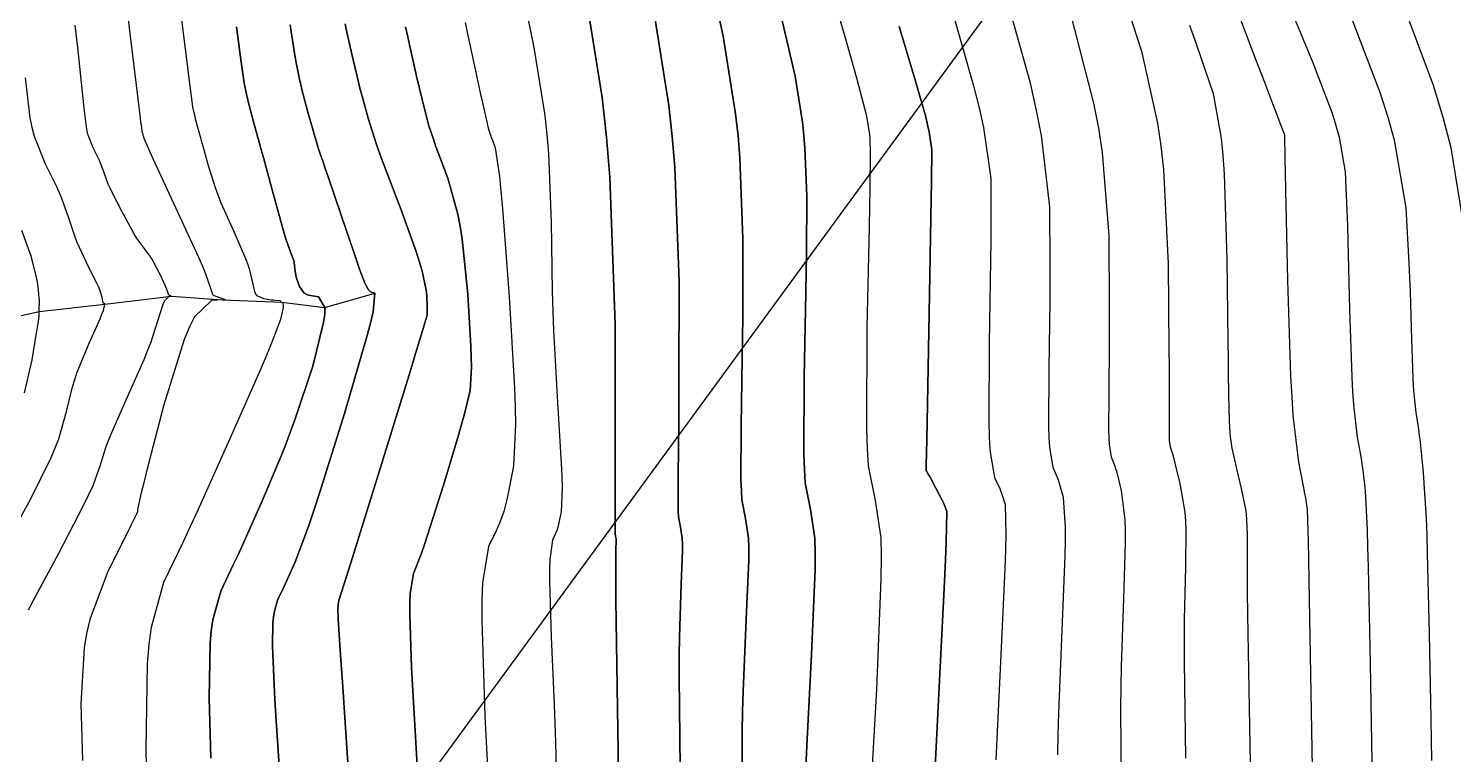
# Model space of a CAD drawing. Header units: metres. Extents: x 837117 to 838479, y 1189012 to 1191015.
# Drawn here: x 837814.5 to 837889, y 1189347.6 to 1189385.5 of the extents above; entities that cross this region are included whole.
import ezdxf

# ---------------------------------------------------------------- set-up
doc = ezdxf.new("R2010")
doc.units = ezdxf.units.M
doc.header["$LTSCALE"] = 0.3
for name, color, linetype in [('CORREDORVIA', 70, 'Continuous'), ('COTAS 10', 1, 'Continuous'), ('COTAS INT', 252, 'Continuous'), ('DRENAJE', 5, 'Continuous')]:
    doc.layers.add(name, color=color, linetype=linetype)

msp = doc.modelspace()

# ---------------------------------------------------------------- linework, layer by layer
at = {"layer": 'CORREDORVIA'}
msp.add_lwpolyline([(837910.676, 1191000.965), (838157.033, 1190996.193), (838237.174, 1190821.339), (838237.001, 1190602.875), (838240.031, 1190437.198), (838223.537, 1190366.272), (838212.196, 1190288.92), (838221.396, 1189997.878), (837954.545, 1189509.173), (837751.159, 1189231.384), (837593.191, 1189234.399), (837744.487, 1189686.609), (837750.277, 1189933.973), (837723.624, 1190051.525), (837726.092, 1190134.48), (837885.383, 1190229.429), (837983.184, 1190344.12), (837817.554, 1190502.187), (837798.033, 1190660.17), (837963.574, 1190795.982)], close=True, dxfattribs=at)
at = {"layer": 'COTAS 10'}
for points in [[(837876.264, 1189390.145), (837878.626, 1189383.916), (837879.081, 1189382.717), (837879.45, 1189381.747), (837880.061, 1189380.145), (837880.101, 1189380.042), (837880.108, 1189380.017), (837880.115, 1189379.994), (837880.127, 1189379.924), (837880.154, 1189378.732), (837880.17, 1189378.001), (837880.189, 1189377.096), (837880.288, 1189372.382), (837880.451, 1189367.367), (837880.51, 1189366.272), (837880.576, 1189365.304), (837880.863, 1189362.872), (837881.132, 1189361.522), (837881.186, 1189361.236), (837881.231, 1189360.989), (837881.319, 1189360.414), (837881.366, 1189358.748), (837881.386, 1189357.812), (837881.409, 1189356.671), (837881.513, 1189350.835), (837881.615, 1189344.935)], [(837862.381, 1189387.789), (837863.884, 1189382.529), (837864.173, 1189381.37), (837864.406, 1189380.34), (837864.787, 1189377.691), (837864.785, 1189375.272), (837864.776, 1189374.386), (837864.764, 1189373.407), (837864.692, 1189369.089), (837864.677, 1189365.013), (837864.701, 1189364.185), (837864.737, 1189363.489), (837864.97, 1189362.06), (837865.246, 1189361.495), (837865.309, 1189361.343), (837865.367, 1189361.192), (837865.529, 1189360.662), (837865.569, 1189359.087), (837865.55, 1189358.278), (837865.518, 1189357.306), (837865.293, 1189352.448), (837865.05, 1189347.317)], [(837862.381, 1189387.789), (837863.884, 1189382.529), (837864.173, 1189381.37), (837864.406, 1189380.34), (837864.787, 1189377.691), (837864.785, 1189375.272), (837864.776, 1189374.386), (837864.764, 1189373.407), (837864.692, 1189369.089), (837864.677, 1189365.013), (837864.701, 1189364.185), (837864.737, 1189363.489), (837864.97, 1189362.06), (837865.246, 1189361.495), (837865.309, 1189361.343), (837865.367, 1189361.192), (837865.529, 1189360.662), (837865.569, 1189359.087), (837865.55, 1189358.278), (837865.518, 1189357.306), (837865.293, 1189352.448), (837865.05, 1189347.317)], [(837848.542, 1189346.905), (837848.496, 1189351.666), (837848.498, 1189352.756), (837848.506, 1189353.748), (837848.589, 1189356.502), (837848.661, 1189358.241), (837848.663, 1189358.591), (837848.656, 1189358.884), (837848.567, 1189359.469), (837848.462, 1189360.016), (837848.445, 1189360.284), (837848.434, 1189360.604), (837848.44, 1189362.182), (837848.473, 1189364.897), (837848.479, 1189365.933), (837848.484, 1189367.093), (837848.492, 1189372.31), (837848.269, 1189378.258), (837848.129, 1189379.878), (837847.955, 1189381.487), (837847.043, 1189387.203)], [(837847.043, 1189387.203), (837847.955, 1189381.487), (837848.129, 1189379.878), (837848.269, 1189378.258), (837848.492, 1189372.31), (837848.484, 1189367.093), (837848.479, 1189365.933), (837848.473, 1189364.897), (837848.44, 1189362.182), (837848.434, 1189360.604), (837848.445, 1189360.284), (837848.462, 1189360.016), (837848.567, 1189359.469), (837848.656, 1189358.884), (837848.663, 1189358.591), (837848.661, 1189358.241), (837848.589, 1189356.502), (837848.506, 1189353.748), (837848.498, 1189352.756), (837848.496, 1189351.666), (837848.542, 1189346.905)], [(837814.476, 1189355.149), (837814.732, 1189355.626), (837816.051, 1189358.086), (837817.378, 1189360.648), (837817.64, 1189361.188), (837817.856, 1189361.655), (837818.254, 1189362.731), (837818.531, 1189363.641), (837818.67, 1189364.002), (837818.837, 1189364.412), (837819.665, 1189366.287), (837820.522, 1189368.232), (837820.707, 1189368.686), (837820.87, 1189369.102), (837821.267, 1189370.298), (837821.503, 1189371.066), (837821.563, 1189371.213), (837821.621, 1189371.332), (837821.813, 1189371.523), (837821.938, 1189371.53), (837821.954, 1189371.533), (837821.962, 1189371.535), (837821.924, 1189371.549), (837821.852, 1189371.573), (837821.837, 1189371.583), (837821.826, 1189371.595), (837821.806, 1189371.648), (837821.737, 1189371.843), (837821.693, 1189371.944), (837821.64, 1189372.065), (837821.361, 1189372.669), (837821.023, 1189373.328), (837820.932, 1189373.483), (837820.843, 1189373.625), (837820.531, 1189374.042), (837820.169, 1189374.538), (837820.048, 1189374.732), (837819.918, 1189374.95), (837819.371, 1189375.94), (837818.859, 1189376.951), (837818.75, 1189377.183), (837818.655, 1189377.394), (837818.431, 1189377.98), (837818.265, 1189378.453), (837818.207, 1189378.592), (837818.144, 1189378.734), (837817.871, 1189379.278), (837817.611, 1189379.939), (837817.555, 1189380.157), (837817.507, 1189380.389), (837817.391, 1189381.349), (837817.174, 1189383.525), (837817.061, 1189384.524), (837816.927, 1189385.694)], [(837831.19, 1189346.904), (837830.888, 1189351.385), (837830.828, 1189352.297), (837830.777, 1189353.068), (837830.678, 1189354.667), (837830.66, 1189355.227), (837830.661, 1189355.342), (837830.664, 1189355.44), (837830.698, 1189355.651), (837831.085, 1189356.844), (837831.31, 1189357.562), (837831.588, 1189358.447), (837833.018, 1189363.042), (837834.445, 1189367.654), (837834.72, 1189368.55), (837834.943, 1189369.28), (837835.314, 1189370.542), (837835.328, 1189370.843), (837835.326, 1189370.968), (837835.322, 1189371.111), (837835.284, 1189371.777), (837835.041, 1189372.92), (837834.908, 1189373.364), (837834.746, 1189373.864), (837833.921, 1189376.128), (837833.046, 1189378.446), (837832.853, 1189378.979), (837832.681, 1189379.465), (837832.235, 1189380.828), (837831.918, 1189381.984), (837831.827, 1189382.339), (837831.735, 1189382.71), (837831.39, 1189384.176), (837831.096, 1189385.49), (837831.035, 1189385.764)], [(837831.035, 1189385.764), (837831.096, 1189385.49), (837831.39, 1189384.176), (837831.735, 1189382.71), (837831.827, 1189382.339), (837831.918, 1189381.984), (837832.235, 1189380.828), (837832.681, 1189379.465), (837832.853, 1189378.979), (837833.046, 1189378.446), (837833.921, 1189376.128), (837834.746, 1189373.864), (837834.908, 1189373.364), (837835.041, 1189372.92), (837835.284, 1189371.777), (837835.322, 1189371.111), (837835.326, 1189370.968), (837835.328, 1189370.843), (837835.314, 1189370.542), (837834.943, 1189369.28), (837834.72, 1189368.55), (837834.445, 1189367.654), (837833.018, 1189363.042), (837831.588, 1189358.447), (837831.31, 1189357.562), (837831.085, 1189356.844), (837830.698, 1189355.651), (837830.664, 1189355.44), (837830.661, 1189355.342), (837830.66, 1189355.227), (837830.678, 1189354.667), (837830.777, 1189353.068), (837830.828, 1189352.297), (837830.888, 1189351.385), (837831.19, 1189346.904)]]:
    msp.add_lwpolyline(points, dxfattribs=at)
at = {"layer": 'COTAS INT'}
for points in [[(837820.721, 1189343.569), (837820.629, 1189347.84), (837820.707, 1189352.345), (837820.794, 1189353.348), (837820.909, 1189354.245), (837821.561, 1189356.602), (837822.599, 1189358.759), (837822.958, 1189359.531), (837823.347, 1189360.378), (837825.01, 1189364.064), (837826.554, 1189367.57), (837826.868, 1189368.302), (837827.132, 1189368.932), (837827.679, 1189370.345), (837827.811, 1189370.941), (837827.814, 1189371.055), (837827.803, 1189371.147), (837827.643, 1189371.295), (837827.356, 1189371.311), (837827.265, 1189371.321), (837827.17, 1189371.332), (837826.784, 1189371.39), (837826.444, 1189371.55), (837826.378, 1189371.626), (837826.323, 1189371.716), (837826.224, 1189372.156), (837826.058, 1189372.897), (837825.962, 1189373.177), (837825.843, 1189373.49), (837825.228, 1189374.89), (837824.561, 1189376.4), (837824.409, 1189376.782), (837824.271, 1189377.148), (837823.887, 1189378.338), (837823.626, 1189379.307), (837823.564, 1189379.533), (837823.507, 1189379.741), (837823.34, 1189380.34), (837823.217, 1189380.798), (837823.188, 1189380.918), (837823.161, 1189381.035), (837823.081, 1189381.428), (837822.868, 1189383.038), (837822.757, 1189383.921), (837822.623, 1189384.993), (837821.953, 1189390.446)], [(837820.721, 1189343.569), (837820.629, 1189347.84), (837820.707, 1189352.345), (837820.794, 1189353.348), (837820.909, 1189354.245), (837821.561, 1189356.602), (837822.599, 1189358.759), (837822.958, 1189359.531), (837823.347, 1189360.378), (837825.01, 1189364.064), (837826.554, 1189367.57), (837826.868, 1189368.302), (837827.132, 1189368.932), (837827.679, 1189370.345), (837827.811, 1189370.941), (837827.814, 1189371.055), (837827.803, 1189371.147), (837827.643, 1189371.295), (837827.356, 1189371.311), (837827.265, 1189371.321), (837827.17, 1189371.332), (837826.784, 1189371.39), (837826.444, 1189371.55), (837826.378, 1189371.626), (837826.323, 1189371.716), (837826.224, 1189372.156), (837826.058, 1189372.897), (837825.962, 1189373.177), (837825.843, 1189373.49), (837825.228, 1189374.89), (837824.561, 1189376.4), (837824.409, 1189376.782), (837824.271, 1189377.148), (837823.887, 1189378.338), (837823.626, 1189379.307), (837823.564, 1189379.533), (837823.507, 1189379.741), (837823.34, 1189380.34), (837823.217, 1189380.798), (837823.188, 1189380.918), (837823.161, 1189381.035), (837823.081, 1189381.428), (837822.868, 1189383.038), (837822.757, 1189383.921), (837822.623, 1189384.993), (837821.953, 1189390.446)], [(837858.489, 1189345.199), (837858.819, 1189350.997), (837859.059, 1189356.777), (837859.065, 1189357.942), (837859.044, 1189358.917), (837858.747, 1189360.863), (837858.396, 1189362.68), (837858.341, 1189363.573), (837858.305, 1189364.636), (837858.323, 1189369.884), (837858.434, 1189375.145), (837858.455, 1189376.217), (837858.472, 1189377.122), (837858.499, 1189378.997), (837858.47, 1189379.773), (837858.452, 1189379.984), (837858.429, 1189380.194), (837858.31, 1189380.939), (837857.783, 1189382.92), (837857.503, 1189383.909), (837857.166, 1189385.089), (837855.462, 1189390.939)], [(837858.489, 1189345.199), (837858.819, 1189350.997), (837859.059, 1189356.777), (837859.065, 1189357.942), (837859.044, 1189358.917), (837858.747, 1189360.863), (837858.396, 1189362.68), (837858.341, 1189363.573), (837858.305, 1189364.636), (837858.323, 1189369.884), (837858.434, 1189375.145), (837858.455, 1189376.217), (837858.472, 1189377.122), (837858.499, 1189378.997), (837858.47, 1189379.773), (837858.452, 1189379.984), (837858.429, 1189380.194), (837858.31, 1189380.939), (837857.783, 1189382.92), (837857.503, 1189383.909), (837857.166, 1189385.089), (837855.462, 1189390.939)], [(837845.367, 1189343.178), (837845.287, 1189348.866), (837845.202, 1189354.543), (837845.188, 1189355.667), (837845.178, 1189356.597), (837845.179, 1189358.338), (837845.195, 1189358.729), (837845.196, 1189358.807), (837845.194, 1189358.873), (837845.174, 1189359.005), (837845.15, 1189359.128), (837845.147, 1189359.188), (837845.144, 1189359.26), (837845.145, 1189359.615), (837845.153, 1189361.481), (837845.154, 1189362.505), (837845.155, 1189363.75), (837845.156, 1189370.081), (837844.869, 1189377.753), (837844.688, 1189379.843), (837844.463, 1189381.918), (837843.287, 1189389.29)], [(837843.287, 1189389.29), (837844.463, 1189381.918), (837844.688, 1189379.843), (837844.869, 1189377.753), (837845.156, 1189370.081), (837845.155, 1189363.75), (837845.154, 1189362.505), (837845.153, 1189361.481), (837845.145, 1189359.615), (837845.144, 1189359.26), (837845.147, 1189359.188), (837845.15, 1189359.128), (837845.174, 1189359.005), (837845.194, 1189358.873), (837845.196, 1189358.807), (837845.195, 1189358.729), (837845.179, 1189358.338), (837845.178, 1189356.597), (837845.188, 1189355.667), (837845.202, 1189354.543), (837845.287, 1189348.866), (837845.367, 1189343.178)], [(837851.797, 1189344.943), (837851.79, 1189348.789), (837851.808, 1189349.846), (837851.834, 1189350.898), (837851.999, 1189354.667), (837852.127, 1189357.753), (837852.13, 1189358.374), (837852.119, 1189358.895), (837851.961, 1189359.934), (837851.773, 1189360.904), (837851.744, 1189361.381), (837851.724, 1189361.948), (837851.734, 1189364.749), (837851.793, 1189368.313), (837851.805, 1189369.361), (837851.813, 1189370.436), (837851.827, 1189374.539), (837851.669, 1189378.763), (837851.57, 1189379.914), (837851.446, 1189381.056), (837850.798, 1189385.115), (837849.931, 1189389.085)], [(837849.931, 1189389.085), (837850.798, 1189385.115), (837851.446, 1189381.056), (837851.57, 1189379.914), (837851.669, 1189378.763), (837851.827, 1189374.539), (837851.813, 1189370.436), (837851.805, 1189369.361), (837851.793, 1189368.313), (837851.734, 1189364.749), (837851.724, 1189361.948), (837851.744, 1189361.381), (837851.773, 1189360.904), (837851.961, 1189359.934), (837852.119, 1189358.895), (837852.13, 1189358.374), (837852.127, 1189357.753), (837851.999, 1189354.667), (837851.834, 1189350.898), (837851.808, 1189349.846), (837851.79, 1189348.789), (837851.797, 1189344.943)], [(837889.66, 1189374.252), (837888.849, 1189379.291), (837888.429, 1189380.877), (837887.926, 1189382.545), (837885.407, 1189389.255)], [(837868.281, 1189347.591), (837868.302, 1189348.654), (837868.331, 1189349.759), (837868.515, 1189354.103), (837868.672, 1189357.974), (837868.685, 1189358.782), (837868.685, 1189359.476), (837868.576, 1189361.027), (837868.374, 1189361.757), (837868.316, 1189361.933), (837868.256, 1189362.097), (837868.033, 1189362.596), (837867.862, 1189363.647), (837867.835, 1189364.16), (837867.818, 1189364.769), (837867.829, 1189367.77), (837867.878, 1189371.27), (837867.885, 1189372.194), (837867.888, 1189373.098), (837867.876, 1189376.201), (837867.439, 1189379.937), (837867.175, 1189381.241), (837866.849, 1189382.661), (837865.156, 1189388.761)], [(837868.281, 1189347.591), (837868.302, 1189348.654), (837868.331, 1189349.759), (837868.515, 1189354.103), (837868.672, 1189357.974), (837868.685, 1189358.782), (837868.685, 1189359.476), (837868.576, 1189361.027), (837868.374, 1189361.757), (837868.316, 1189361.933), (837868.256, 1189362.097), (837868.033, 1189362.596), (837867.862, 1189363.647), (837867.835, 1189364.16), (837867.818, 1189364.769), (837867.829, 1189367.77), (837867.878, 1189371.27), (837867.885, 1189372.194), (837867.888, 1189373.098), (837867.876, 1189376.201), (837867.439, 1189379.937), (837867.175, 1189381.241), (837866.849, 1189382.661), (837865.156, 1189388.761)], [(837842.133, 1189344.633), (837842.05, 1189348.238), (837842.019, 1189349.228), (837841.984, 1189350.215), (837841.827, 1189353.748), (837841.727, 1189356.661), (837841.729, 1189357.257), (837841.743, 1189357.76), (837841.898, 1189358.818), (837842.111, 1189359.322), (837842.162, 1189359.477), (837842.209, 1189359.639), (837842.35, 1189360.278), (837842.392, 1189361.568), (837842.377, 1189362.14), (837842.35, 1189362.806), (837842.159, 1189365.986), (837841.945, 1189369.737), (837841.904, 1189370.762), (837841.871, 1189371.781), (837841.819, 1189375.412), (837841.679, 1189378.995), (837841.591, 1189379.984), (837841.482, 1189380.971), (837840.909, 1189384.523), (837840.201, 1189388.043)], [(837842.133, 1189344.633), (837842.05, 1189348.238), (837842.019, 1189349.228), (837841.984, 1189350.215), (837841.827, 1189353.748), (837841.727, 1189356.661), (837841.729, 1189357.257), (837841.743, 1189357.76), (837841.898, 1189358.818), (837842.111, 1189359.322), (837842.162, 1189359.477), (837842.209, 1189359.639), (837842.35, 1189360.278), (837842.392, 1189361.568), (837842.377, 1189362.14), (837842.35, 1189362.806), (837842.159, 1189365.986), (837841.945, 1189369.737), (837841.904, 1189370.762), (837841.871, 1189371.781), (837841.819, 1189375.412), (837841.679, 1189378.995), (837841.591, 1189379.984), (837841.482, 1189380.971), (837840.909, 1189384.523), (837840.201, 1189388.043)], [(837871.489, 1189387.936), (837872.653, 1189384.336), (837873.499, 1189380.566), (837873.666, 1189379.39), (837873.803, 1189378.156), (837874.053, 1189373.222), (837874.096, 1189368.752), (837874.102, 1189367.81), (837874.106, 1189366.997), (837874.102, 1189365.132), (837874.099, 1189364.282), (837874.104, 1189364.11), (837874.111, 1189363.965), (837874.16, 1189363.667), (837874.278, 1189363.301), (837874.329, 1189363.113), (837874.388, 1189362.887), (837874.669, 1189361.757), (837874.916, 1189360.253), (837874.954, 1189359.792), (837874.978, 1189359.311), (837874.958, 1189357.411), (837874.894, 1189354.644), (837874.89, 1189353.617), (837874.894, 1189352.476), (837874.96, 1189347.411)], [(837871.489, 1189387.936), (837872.653, 1189384.336), (837873.499, 1189380.566), (837873.666, 1189379.39), (837873.803, 1189378.156), (837874.053, 1189373.222), (837874.096, 1189368.752), (837874.102, 1189367.81), (837874.106, 1189366.997), (837874.102, 1189365.132), (837874.099, 1189364.282), (837874.104, 1189364.11), (837874.111, 1189363.965), (837874.16, 1189363.667), (837874.278, 1189363.301), (837874.329, 1189363.113), (837874.388, 1189362.887), (837874.669, 1189361.757), (837874.916, 1189360.253), (837874.954, 1189359.792), (837874.978, 1189359.311), (837874.958, 1189357.411), (837874.894, 1189354.644), (837874.89, 1189353.617), (837874.894, 1189352.476), (837874.96, 1189347.411)], [(837880.228, 1189387.097), (837881.595, 1189383.768), (837882.617, 1189381.093), (837882.82, 1189380.45), (837882.988, 1189379.85), (837883.305, 1189378.034), (837883.394, 1189375.993), (837883.418, 1189375.25), (837883.443, 1189374.431), (837883.529, 1189370.833), (837883.644, 1189367.317), (837883.685, 1189366.549), (837883.731, 1189365.871), (837883.932, 1189364.166), (837884.136, 1189363.054), (837884.183, 1189362.75), (837884.226, 1189362.447), (837884.35, 1189361.367), (837884.448, 1189359.336), (837884.476, 1189358.434), (837884.503, 1189357.384), (837884.605, 1189352.368), (837884.695, 1189347.198)], [(837883.129, 1189387.391), (837885.134, 1189382.145), (837885.532, 1189380.884), (837885.861, 1189379.706), (837886.483, 1189376.143), (837886.634, 1189373.253), (837886.667, 1189372.5), (837886.696, 1189371.766), (837886.771, 1189369.284), (837886.836, 1189367.267), (837886.86, 1189366.827), (837886.886, 1189366.438), (837887.002, 1189365.46), (837887.14, 1189364.587), (837887.18, 1189364.264), (837887.222, 1189363.906), (837887.381, 1189362.319), (837887.53, 1189359.923), (837887.565, 1189359.055), (837887.598, 1189358.098), (837887.696, 1189353.9), (837887.775, 1189349.461), (837887.796, 1189348.351), (837887.816, 1189347.292)], [(837819.658, 1189386.266), (837819.918, 1189384.125), (837820.195, 1189381.848), (837820.32, 1189380.831), (837820.345, 1189380.633), (837820.365, 1189380.471), (837820.402, 1189380.186), (837820.412, 1189380.135), (837820.416, 1189380.12), (837820.42, 1189380.104), (837820.436, 1189380.044), (837820.457, 1189379.966), (837820.465, 1189379.939), (837820.473, 1189379.91), (837820.507, 1189379.783), (837820.802, 1189379.108), (837820.974, 1189378.732), (837821.186, 1189378.275), (837822.278, 1189375.941), (837823.365, 1189373.577), (837823.573, 1189373.101), (837823.742, 1189372.702), (837824.015, 1189371.902), (837824.107, 1189371.65), (837824.161, 1189371.596), (837824.228, 1189371.548), (837824.57, 1189371.433), (837824.746, 1189371.37), (837824.708, 1189371.357), (837824.632, 1189371.344), (837824.044, 1189371.311), (837823.156, 1189370.462), (837822.891, 1189369.935), (837822.618, 1189369.282), (837821.563, 1189365.866), (837820.676, 1189362.447), (837820.509, 1189361.791), (837820.376, 1189361.261), (837820.18, 1189360.394), (837820.189, 1189360.331), (837820.185, 1189360.306), (837820.178, 1189360.279), (837820.132, 1189360.156), (837819.858, 1189359.598), (837819.707, 1189359.295), (837819.525, 1189358.929), (837818.594, 1189357.075), (837817.689, 1189354.646), (837817.522, 1189353.918), (837817.39, 1189353.165), (837817.218, 1189350.243), (837817.304, 1189347.283)], [(837853.857, 1189386.003), (837854.554, 1189383.027), (837854.937, 1189380.625), (837855.011, 1189379.949), (837855.07, 1189379.268), (837855.163, 1189376.768), (837855.143, 1189373.779), (837855.13, 1189372.789), (837855.114, 1189371.729), (837855.029, 1189367.316), (837855.014, 1189363.292), (837855.043, 1189362.477), (837855.085, 1189361.792), (837855.354, 1189360.399), (837855.581, 1189358.906), (837855.597, 1189358.158), (837855.593, 1189357.265), (837855.409, 1189352.832), (837855.161, 1189348.049), (837855.117, 1189346.935)], [(837855.117, 1189346.935), (837855.161, 1189348.049), (837855.409, 1189352.832), (837855.593, 1189357.265), (837855.597, 1189358.158), (837855.581, 1189358.906), (837855.354, 1189360.399), (837855.085, 1189361.792), (837855.043, 1189362.477), (837855.014, 1189363.292), (837855.029, 1189367.316), (837855.114, 1189371.729), (837855.13, 1189372.789), (837855.143, 1189373.779), (837855.163, 1189376.768), (837855.07, 1189379.268), (837855.011, 1189379.949), (837854.937, 1189380.625), (837854.554, 1189383.027), (837853.857, 1189386.003)], [(837871.62, 1189345.757), (837871.587, 1189350.033), (837871.596, 1189351.135), (837871.612, 1189352.202), (837871.736, 1189355.757), (837871.825, 1189358.643), (837871.819, 1189359.287), (837871.8, 1189359.865), (837871.622, 1189361.392), (837871.381, 1189362.322), (837871.322, 1189362.523), (837871.267, 1189362.699), (837871.097, 1189363.131), (837870.987, 1189363.806), (837870.97, 1189364.135), (837870.958, 1189364.526), (837870.965, 1189366.451), (837870.992, 1189369.134), (837870.994, 1189370.002), (837870.992, 1189370.925), (837870.964, 1189374.712), (837870.621, 1189379.046), (837870.42, 1189380.315), (837870.174, 1189381.613), (837868.904, 1189386.549)], [(837871.62, 1189345.757), (837871.587, 1189350.033), (837871.596, 1189351.135), (837871.612, 1189352.202), (837871.736, 1189355.757), (837871.825, 1189358.643), (837871.819, 1189359.287), (837871.8, 1189359.865), (837871.622, 1189361.392), (837871.381, 1189362.322), (837871.322, 1189362.523), (837871.267, 1189362.699), (837871.097, 1189363.131), (837870.987, 1189363.806), (837870.97, 1189364.135), (837870.958, 1189364.526), (837870.965, 1189366.451), (837870.992, 1189369.134), (837870.994, 1189370.002), (837870.992, 1189370.925), (837870.964, 1189374.712), (837870.621, 1189379.046), (837870.42, 1189380.315), (837870.174, 1189381.613), (837868.904, 1189386.549)], [(837825.36, 1189385.61), (837825.462, 1189384.814), (837825.55, 1189384.136), (837825.76, 1189382.67), (837825.91, 1189381.934), (837825.96, 1189381.717), (837826.015, 1189381.493), (837826.244, 1189380.635), (837826.557, 1189379.515), (837826.663, 1189379.127), (837826.779, 1189378.704), (837827.268, 1189376.893), (837827.739, 1189375.187), (837827.844, 1189374.831), (837827.937, 1189374.525), (837828.179, 1189373.839), (837828.317, 1189373.489), (837828.344, 1189373.395), (837828.367, 1189373.301), (837828.41, 1189372.973), (837828.454, 1189372.634), (837828.477, 1189372.534), (837828.504, 1189372.431), (837828.643, 1189372.037), (837828.901, 1189371.703), (837829.003, 1189371.639), (837829.119, 1189371.587), (837829.65, 1189371.499), (837829.978, 1189370.939), (837829.967, 1189370.589), (837829.911, 1189370.154), (837829.339, 1189367.88), (837828.413, 1189365.088), (837828.134, 1189364.326), (837827.846, 1189363.569), (837826.723, 1189360.877), (837825.665, 1189358.531), (837825.417, 1189357.992), (837825.189, 1189357.501), (837824.528, 1189356.129), (837824.113, 1189354.629), (837824.04, 1189354.058), (837823.984, 1189353.42), (837823.935, 1189350.553), (837824.022, 1189347.408)], [(837824.022, 1189347.408), (837823.935, 1189350.553), (837823.984, 1189353.42), (837824.04, 1189354.058), (837824.113, 1189354.629), (837824.528, 1189356.129), (837825.189, 1189357.501), (837825.417, 1189357.992), (837825.665, 1189358.531), (837826.723, 1189360.877), (837827.846, 1189363.569), (837828.134, 1189364.326), (837828.413, 1189365.088), (837829.339, 1189367.88), (837829.911, 1189370.154), (837829.967, 1189370.589), (837829.978, 1189370.939), (837829.65, 1189371.499), (837829.119, 1189371.587), (837829.003, 1189371.639), (837828.901, 1189371.703), (837828.643, 1189372.037), (837828.504, 1189372.431), (837828.477, 1189372.534), (837828.454, 1189372.634), (837828.41, 1189372.973), (837828.367, 1189373.301), (837828.344, 1189373.395), (837828.317, 1189373.489), (837828.179, 1189373.839), (837827.937, 1189374.525), (837827.844, 1189374.831), (837827.739, 1189375.187), (837827.268, 1189376.893), (837826.779, 1189378.704), (837826.663, 1189379.127), (837826.557, 1189379.515), (837826.244, 1189380.635), (837826.015, 1189381.493), (837825.96, 1189381.717), (837825.91, 1189381.934), (837825.76, 1189382.67), (837825.55, 1189384.136), (837825.462, 1189384.814), (837825.36, 1189385.61)], [(837827.666, 1189345.728), (837827.416, 1189349.613), (837827.366, 1189350.476), (837827.324, 1189351.247), (837827.241, 1189353.265), (837827.262, 1189354.494), (837827.286, 1189354.768), (837827.317, 1189355.012), (837827.495, 1189355.655), (837827.778, 1189356.243), (837827.876, 1189356.454), (837827.982, 1189356.685), (837828.436, 1189357.69), (837829.138, 1189359.568), (837829.401, 1189360.349), (837829.693, 1189361.243), (837830.998, 1189365.416), (837832.154, 1189369.366), (837832.354, 1189370.12), (837832.5, 1189370.726), (837832.593, 1189371.691), (837832.362, 1189371.767), (837832.305, 1189371.814), (837832.251, 1189371.872), (837832.077, 1189372.175), (837831.791, 1189372.956), (837831.666, 1189373.315), (837831.52, 1189373.736), (837830.825, 1189375.774), (837830.149, 1189377.767), (837830.015, 1189378.16), (837829.905, 1189378.484), (837829.697, 1189379.08), (837829.643, 1189379.23), (837829.628, 1189379.272), (837829.614, 1189379.314), (837829.566, 1189379.472), (837829.464, 1189379.825), (837829.416, 1189379.992), (837829.361, 1189380.188), (837829.088, 1189381.142), (837828.79, 1189382.266), (837828.717, 1189382.568), (837828.649, 1189382.866), (837828.44, 1189383.913), (837828.233, 1189385.235), (837828.167, 1189385.708)], [(837828.167, 1189385.708), (837828.233, 1189385.235), (837828.44, 1189383.913), (837828.649, 1189382.866), (837828.717, 1189382.568), (837828.79, 1189382.266), (837829.088, 1189381.142), (837829.361, 1189380.188), (837829.416, 1189379.992), (837829.464, 1189379.825), (837829.566, 1189379.472), (837829.614, 1189379.314), (837829.628, 1189379.272), (837829.643, 1189379.23), (837829.697, 1189379.08), (837829.905, 1189378.484), (837830.015, 1189378.16), (837830.149, 1189377.767), (837830.825, 1189375.774), (837831.52, 1189373.736), (837831.666, 1189373.315), (837831.791, 1189372.956), (837832.077, 1189372.175), (837832.251, 1189371.872), (837832.305, 1189371.814), (837832.362, 1189371.767), (837832.593, 1189371.691), (837832.5, 1189370.726), (837832.354, 1189370.12), (837832.154, 1189369.366), (837830.998, 1189365.416), (837829.693, 1189361.243), (837829.401, 1189360.349), (837829.138, 1189359.568), (837828.436, 1189357.69), (837827.982, 1189356.685), (837827.876, 1189356.454), (837827.778, 1189356.243), (837827.495, 1189355.655), (837827.317, 1189355.012), (837827.286, 1189354.768), (837827.262, 1189354.494), (837827.241, 1189353.265), (837827.324, 1189351.247), (837827.366, 1189350.476), (837827.416, 1189349.613), (837827.666, 1189345.728)], [(837834.195, 1189385.61), (837834.312, 1189385.084), (837834.423, 1189384.587), (837834.771, 1189383.033), (837835.055, 1189381.813), (837835.125, 1189381.526), (837835.191, 1189381.261), (837835.398, 1189380.491), (837835.662, 1189379.683), (837835.764, 1189379.395), (837835.879, 1189379.079), (837836.397, 1189377.705), (837836.924, 1189375.829), (837837.043, 1189375.196), (837837.152, 1189374.515), (837837.449, 1189371.643), (837837.605, 1189368.93), (837837.623, 1189368.347), (837837.631, 1189367.838), (837837.572, 1189366.611), (837837.278, 1189365.397), (837837.139, 1189364.897), (837836.975, 1189364.325), (837836.17, 1189361.669), (837835.341, 1189359.062), (837835.162, 1189358.523), (837835.003, 1189358.062), (837834.61, 1189357.055), (837834.441, 1189356.001), (837834.424, 1189355.511), (837834.419, 1189354.935), (837834.509, 1189352.135), (837834.689, 1189348.831), (837834.741, 1189347.936), (837834.794, 1189347.05)], [(837834.794, 1189347.05), (837834.741, 1189347.936), (837834.689, 1189348.831), (837834.509, 1189352.135), (837834.419, 1189354.935), (837834.424, 1189355.511), (837834.441, 1189356.001), (837834.61, 1189357.055), (837835.003, 1189358.062), (837835.162, 1189358.523), (837835.341, 1189359.062), (837836.17, 1189361.669), (837836.975, 1189364.325), (837837.139, 1189364.897), (837837.278, 1189365.397), (837837.572, 1189366.611), (837837.631, 1189367.838), (837837.623, 1189368.347), (837837.605, 1189368.93), (837837.449, 1189371.643), (837837.152, 1189374.515), (837837.043, 1189375.196), (837836.924, 1189375.829), (837836.397, 1189377.705), (837835.879, 1189379.079), (837835.764, 1189379.395), (837835.662, 1189379.683), (837835.398, 1189380.491), (837835.191, 1189381.261), (837835.125, 1189381.526), (837835.055, 1189381.813), (837834.771, 1189383.033), (837834.423, 1189384.587), (837834.312, 1189385.084), (837834.195, 1189385.61)], [(837837.311, 1189385.825), (837837.45, 1189385.155), (837837.845, 1189383.299), (837838.114, 1189382.078), (837838.173, 1189381.808), (837838.226, 1189381.568), (837838.365, 1189380.948), (837838.454, 1189380.567), (837838.475, 1189380.477), (837838.496, 1189380.394), (837838.561, 1189380.153), (837838.643, 1189379.901), (837838.675, 1189379.811), (837838.711, 1189379.712), (837838.873, 1189379.282), (837839.101, 1189377.795), (837839.179, 1189377.029), (837839.262, 1189376.109), (837839.615, 1189371.51), (837839.887, 1189366.748), (837839.92, 1189365.726), (837839.934, 1189364.833), (837839.829, 1189362.679), (837839.614, 1189361.514), (837839.559, 1189361.244), (837839.504, 1189360.997), (837839.322, 1189360.295), (837839.095, 1189359.678), (837839.013, 1189359.484), (837838.922, 1189359.28), (837838.522, 1189358.459), (837838.218, 1189356.563), (837838.186, 1189355.68), (837838.178, 1189354.642), (837838.34, 1189349.604), (837838.6, 1189344.594)], [(837837.311, 1189385.825), (837837.45, 1189385.155), (837837.845, 1189383.299), (837838.114, 1189382.078), (837838.173, 1189381.808), (837838.226, 1189381.568), (837838.365, 1189380.948), (837838.454, 1189380.567), (837838.475, 1189380.477), (837838.496, 1189380.394), (837838.561, 1189380.153), (837838.643, 1189379.901), (837838.675, 1189379.811), (837838.711, 1189379.712), (837838.873, 1189379.282), (837839.101, 1189377.795), (837839.179, 1189377.029), (837839.262, 1189376.109), (837839.615, 1189371.51), (837839.887, 1189366.748), (837839.92, 1189365.726), (837839.934, 1189364.833), (837839.829, 1189362.679), (837839.614, 1189361.514), (837839.559, 1189361.244), (837839.504, 1189360.997), (837839.322, 1189360.295), (837839.095, 1189359.678), (837839.013, 1189359.484), (837838.922, 1189359.28), (837838.522, 1189358.459), (837838.218, 1189356.563), (837838.186, 1189355.68), (837838.178, 1189354.642), (837838.34, 1189349.604), (837838.6, 1189344.594)], [(837861.769, 1189344.874), (837862.071, 1189350.794), (837862.365, 1189356.638), (837862.416, 1189357.773), (837862.454, 1189358.698), (837862.483, 1189360.297), (837862.362, 1189360.624), (837862.305, 1189360.748), (837862.239, 1189360.886), (837861.917, 1189361.505), (837861.605, 1189362.081), (837861.544, 1189362.192), (837861.495, 1189362.282), (837861.412, 1189362.433), (837861.406, 1189362.48), (837861.405, 1189362.505), (837861.405, 1189362.535), (837861.406, 1189362.688), (837861.432, 1189364.021), (837861.56, 1189370.643), (837861.651, 1189375.63), (837861.668, 1189376.637), (837861.682, 1189377.481), (837861.699, 1189379.181), (837861.563, 1189380.12), (837861.481, 1189380.486), (837861.378, 1189380.897), (837860.845, 1189382.764), (837859.987, 1189385.614)], [(837859.987, 1189385.614), (837860.845, 1189382.764), (837861.378, 1189380.897), (837861.481, 1189380.486), (837861.563, 1189380.12), (837861.699, 1189379.181), (837861.682, 1189377.481), (837861.668, 1189376.637), (837861.651, 1189375.63), (837861.56, 1189370.643), (837861.432, 1189364.021), (837861.406, 1189362.688), (837861.405, 1189362.535), (837861.405, 1189362.505), (837861.406, 1189362.48), (837861.412, 1189362.433), (837861.495, 1189362.282), (837861.544, 1189362.192), (837861.605, 1189362.081), (837861.917, 1189361.505), (837862.239, 1189360.886), (837862.305, 1189360.748), (837862.362, 1189360.624), (837862.483, 1189360.297), (837862.454, 1189358.698), (837862.416, 1189357.773), (837862.365, 1189356.638), (837862.071, 1189350.794), (837861.769, 1189344.874)], [(837875.168, 1189385.686), (837875.535, 1189384.669), (837876.401, 1189382.124), (837876.821, 1189379.785), (837876.906, 1189378.899), (837876.978, 1189377.909), (837877.122, 1189373.473), (837877.172, 1189369.154), (837877.183, 1189368.238), (837877.193, 1189367.444), (837877.222, 1189365.59), (837877.26, 1189364.639), (837877.276, 1189364.416), (837877.294, 1189364.21), (837877.379, 1189363.608), (837877.515, 1189362.985), (837877.565, 1189362.765), (837877.621, 1189362.526), (837877.868, 1189361.491), (837878.088, 1189360.409), (837878.126, 1189360.139), (837878.155, 1189359.883), (837878.18, 1189359.065), (837878.175, 1189357.087), (837878.185, 1189356.098), (837878.2, 1189354.918), (837878.299, 1189349.065), (837878.404, 1189343.302)], [(837813.475, 1189358.901), (837814.623, 1189360.996), (837815.666, 1189363.109), (837815.882, 1189363.616), (837816.067, 1189364.09), (837816.473, 1189365.518), (837816.776, 1189366.799), (837816.897, 1189367.179), (837817.033, 1189367.571), (837817.655, 1189369.075), (837818.221, 1189370.349), (837818.321, 1189370.595), (837818.397, 1189370.794), (837818.468, 1189371.126), (837818.392, 1189371.198), (837818.376, 1189371.233), (837818.361, 1189371.274), (837818.326, 1189371.478), (837818.206, 1189371.873), (837818.137, 1189372.035), (837818.053, 1189372.219), (837817.624, 1189373.074), (837817.143, 1189374.072), (837817.026, 1189374.346), (837816.917, 1189374.62), (837816.584, 1189375.605), (837816.224, 1189376.633), (837816.098, 1189376.936), (837815.96, 1189377.246), (837815.367, 1189378.428), (837814.8, 1189379.868), (837814.679, 1189380.341), (837814.574, 1189380.846), (837814.321, 1189382.937)], [(837814.272, 1189366.492), (837814.677, 1189368.218), (837814.91, 1189369.629), (837814.954, 1189369.9), (837814.989, 1189370.118), (837815.041, 1189370.475), (837815.039, 1189370.61), (837815.04, 1189370.689), (837815.042, 1189370.787), (837815.052, 1189371.291), (837814.995, 1189372.027), (837814.955, 1189372.271), (837814.903, 1189372.532), (837814.624, 1189373.621), (837814.141, 1189374.959)]]:
    msp.add_lwpolyline(points, dxfattribs=at)
at = {"layer": 'DRENAJE'}
for p, q in [((837815.041, 1189370.738), (837818.468, 1189371.126)), ((837818.468, 1189371.126), (837821.962, 1189371.535)), ((837821.962, 1189371.535), (837824.632, 1189371.344)), ((837824.632, 1189371.344), (837827.723, 1189371.221)), ((837827.723, 1189371.221), (837829.978, 1189370.939)), ((837829.978, 1189370.939), (837832.593, 1189371.691)), ((837812.719, 1189370.215), (837815.041, 1189370.738))]:
    msp.add_line(p, q, dxfattribs=at)

doc.saveas('drawing.dxf')
